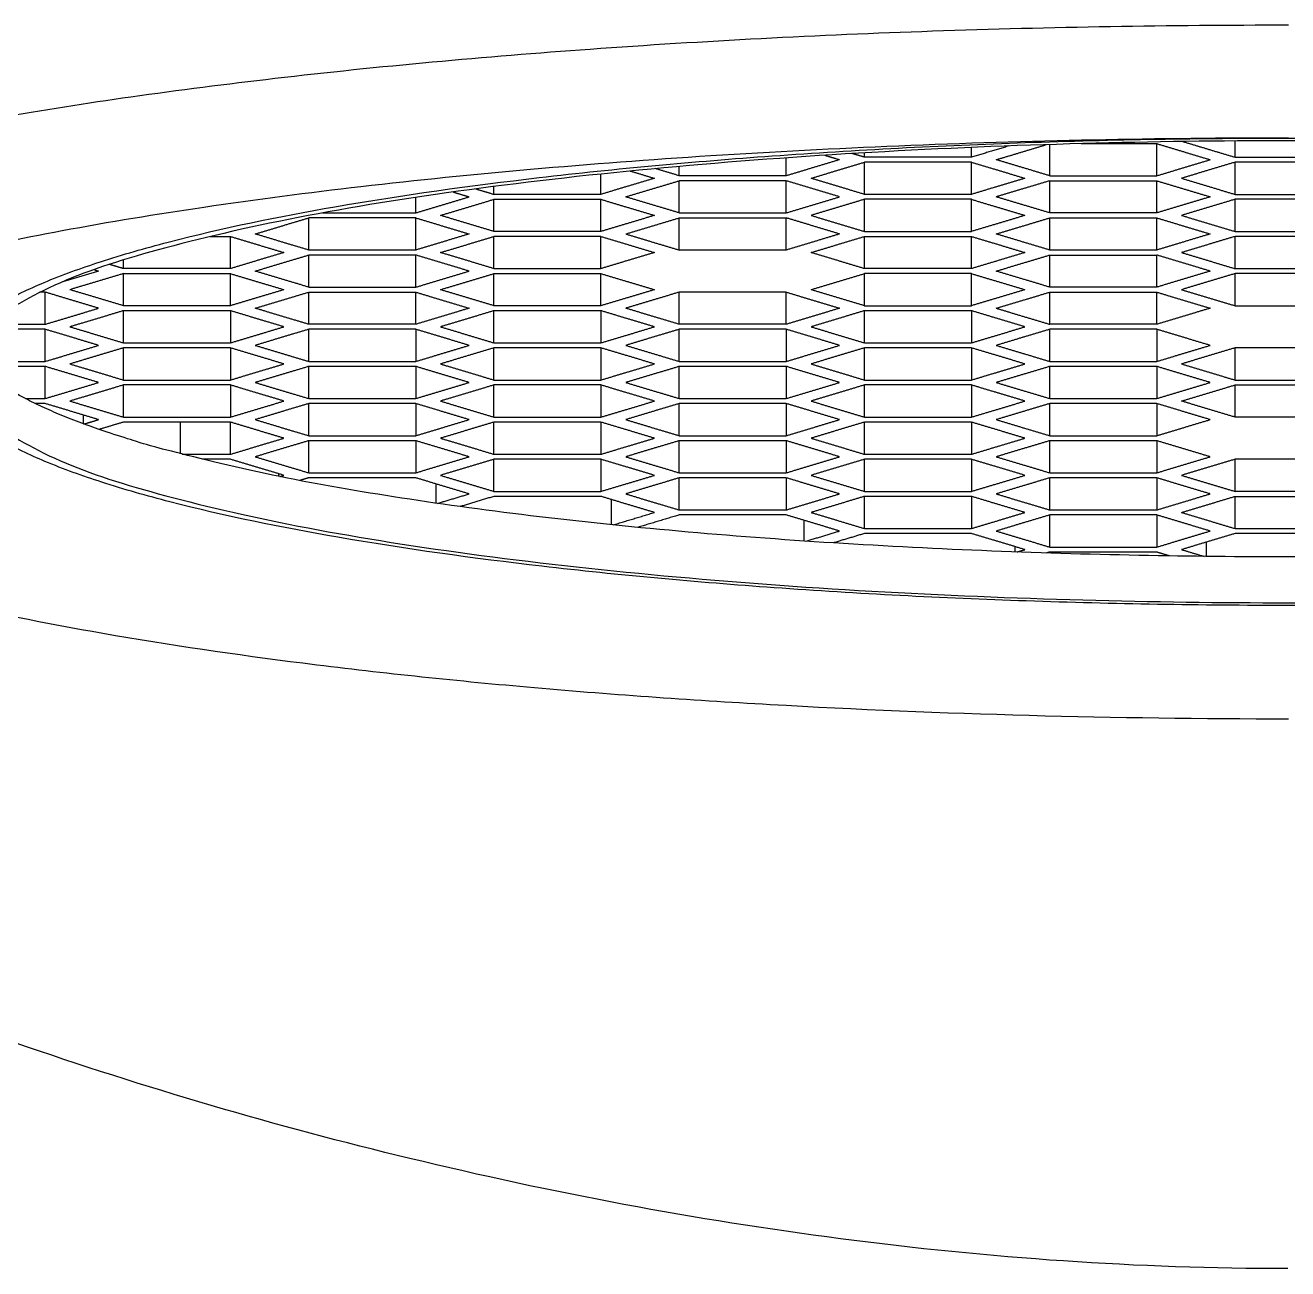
# Model space of a CAD drawing. Extents: x 23502 to 24096, y -2734 to -2314.
# Drawn here: x 23878.86 to 23887.16, y -2511.59 to -2503.41 of the extents above; entities that cross this region are included whole.
import ezdxf

# ---------------------------------------------------------------- set-up
doc = ezdxf.new("R2010")
doc.units = 0
doc.header["$LTSCALE"] = 5
doc.header["$MEASUREMENT"] = 0
doc.layers.get('0').update_dxf_attribs({"color": 2, "linetype": 'CONTINUOUS'})
doc.layers.add('DWG', color=7, linetype='CONTINUOUS')

msp = doc.modelspace()

# ---------------------------------------------------------------- linework, layer by layer
at = {"ltscale": 0.6}
for points in [[(23885.3241, -2504.2002), (23885.201, -2504.2373), (23885.0779, -2504.2743)], [(23885.0779, -2504.2743), (23885.0779, -2504.2422), (23885.0779, -2504.2101)], [(23885.2411, -2504.2906), (23885.4056, -2504.2412), (23885.5701, -2504.1917)], [(23885.5928, -2504.3964), (23885.5928, -2504.2937), (23885.5928, -2504.191)], [(23886.2962, -2504.3964), (23886.2962, -2504.2906), (23886.2962, -2504.1849)], [(23886.2962, -2504.1849), (23886.4721, -2504.2377), (23886.6479, -2504.2906)], [(23886.4681, -2504.1711), (23886.6396, -2504.2227), (23886.8112, -2504.2743)], [(23886.8112, -2504.2743), (23886.8112, -2504.2209), (23886.8112, -2504.1675)], [(23883.8595, -2504.3964), (23883.8595, -2504.3376), (23883.8595, -2504.2787)], [(23884.2112, -2504.2906), (23884.0353, -2504.3435), (23883.8595, -2504.3964)], [(23884.0227, -2504.4128), (23884.1986, -2504.3599), (23884.3744, -2504.307)], [(23884.1143, -2504.2615), (23884.1627, -2504.2761), (23884.2112, -2504.2906)], [(23884.3744, -2504.2743), (23884.3345, -2504.2623), (23884.2945, -2504.2502)], [(23884.3744, -2504.2743), (23884.3744, -2504.2599), (23884.3744, -2504.2455)], [(23885.0779, -2504.2743), (23884.7261, -2504.2743), (23884.3744, -2504.2743)], [(23884.3744, -2504.5186), (23884.3744, -2504.4128), (23884.3744, -2504.307)], [(23885.0779, -2504.307), (23884.7261, -2504.307), (23884.3744, -2504.307)], [(23885.0779, -2504.5186), (23885.0779, -2504.4128), (23885.0779, -2504.307)], [(23885.0779, -2504.307), (23885.2537, -2504.3599), (23885.4296, -2504.4128)], [(23885.5928, -2504.3964), (23885.4169, -2504.3435), (23885.2411, -2504.2906)], [(23886.2962, -2504.3964), (23886.4721, -2504.3435), (23886.6479, -2504.2906)], [(23886.8112, -2504.307), (23886.6353, -2504.3599), (23886.4594, -2504.4128)], [(23886.8112, -2504.2743), (23887.1629, -2504.2743), (23887.5146, -2504.2743)], [(23886.8112, -2504.5186), (23886.8112, -2504.4128), (23886.8112, -2504.307)], [(23887.5146, -2504.307), (23887.1629, -2504.307), (23886.8112, -2504.307)], [(23882.6411, -2504.5186), (23882.6411, -2504.4517), (23882.6411, -2504.3849)], [(23883.1561, -2504.3964), (23883.0777, -2504.3729), (23882.9994, -2504.3493)], [(23883.1561, -2504.3964), (23883.1561, -2504.3657), (23883.1561, -2504.3349)], [(23881.9377, -2504.5186), (23881.9377, -2504.4927), (23881.9377, -2504.4669)], [(23882.9928, -2504.4128), (23882.817, -2504.4657), (23882.6411, -2504.5186)], [(23882.8044, -2504.5349), (23882.9802, -2504.482), (23883.1561, -2504.4292)], [(23883.8595, -2504.3964), (23883.5078, -2504.3964), (23883.1561, -2504.3964)], [(23883.1561, -2504.6407), (23883.1561, -2504.5349), (23883.1561, -2504.4292)], [(23883.8595, -2504.4292), (23883.5078, -2504.4292), (23883.1561, -2504.4292)], [(23883.8595, -2504.6407), (23883.8595, -2504.5349), (23883.8595, -2504.4292)], [(23884.2112, -2504.5349), (23884.0353, -2504.482), (23883.8595, -2504.4292)], [(23884.3744, -2504.5186), (23884.1986, -2504.4657), (23884.0227, -2504.4128)], [(23885.4296, -2504.4128), (23885.2537, -2504.4657), (23885.0779, -2504.5186)], [(23885.5928, -2504.4292), (23885.4169, -2504.482), (23885.2411, -2504.5349)], [(23885.5928, -2504.3964), (23885.9445, -2504.3964), (23886.2962, -2504.3964)], [(23885.5928, -2504.6407), (23885.5928, -2504.5349), (23885.5928, -2504.4292)], [(23885.5928, -2504.4292), (23885.9445, -2504.4292), (23886.2962, -2504.4292)], [(23886.2962, -2504.6407), (23886.2962, -2504.5349), (23886.2962, -2504.4292)], [(23886.2962, -2504.4292), (23886.4721, -2504.482), (23886.6479, -2504.5349)], [(23886.4594, -2504.4128), (23886.6353, -2504.4657), (23886.8112, -2504.5186)], [(23881.4228, -2504.6407), (23881.5986, -2504.5878), (23881.7745, -2504.5349)], [(23881.4228, -2504.6407), (23881.4228, -2504.5898), (23881.4228, -2504.5389)], [(23881.586, -2504.6571), (23881.7618, -2504.6042), (23881.9377, -2504.5513)], [(23881.6686, -2504.5031), (23881.7216, -2504.519), (23881.7745, -2504.5349)], [(23881.8182, -2504.4826), (23881.8779, -2504.5006), (23881.9377, -2504.5186)], [(23882.6411, -2504.5186), (23882.2894, -2504.5186), (23881.9377, -2504.5186)], [(23881.9377, -2504.7629), (23881.9377, -2504.6571), (23881.9377, -2504.5513)], [(23881.9377, -2504.5513), (23882.2894, -2504.5513), (23882.6411, -2504.5513)], [(23882.6411, -2504.7629), (23882.6411, -2504.6571), (23882.6411, -2504.5513)], [(23882.6411, -2504.5513), (23882.817, -2504.6042), (23882.9928, -2504.6571)], [(23883.1561, -2504.6407), (23882.9802, -2504.5878), (23882.8044, -2504.5349)], [(23883.8595, -2504.6407), (23884.0353, -2504.5878), (23884.2112, -2504.5349)], [(23884.3744, -2504.5513), (23884.1986, -2504.6042), (23884.0227, -2504.6571)], [(23885.0779, -2504.5186), (23884.7261, -2504.5186), (23884.3744, -2504.5186)], [(23884.3744, -2504.7629), (23884.3744, -2504.6571), (23884.3744, -2504.5513)], [(23885.0779, -2504.5513), (23884.7261, -2504.5513), (23884.3744, -2504.5513)], [(23885.0779, -2504.7629), (23885.0779, -2504.6571), (23885.0779, -2504.5513)], [(23885.0779, -2504.5513), (23885.2537, -2504.6042), (23885.4296, -2504.6571)], [(23885.5928, -2504.6407), (23885.4169, -2504.5878), (23885.2411, -2504.5349)], [(23886.6479, -2504.5349), (23886.4721, -2504.5878), (23886.2962, -2504.6407)], [(23886.8112, -2504.5513), (23886.6353, -2504.6042), (23886.4594, -2504.6571)], [(23886.8112, -2504.5186), (23887.1629, -2504.5186), (23887.5146, -2504.5186)], [(23886.8112, -2504.7629), (23886.8112, -2504.6571), (23886.8112, -2504.5513)], [(23887.5146, -2504.5513), (23887.1629, -2504.5513), (23886.8112, -2504.5513)], [(23880.8104, -2504.6407), (23881.1166, -2504.6407), (23881.4228, -2504.6407)], [(23883.1561, -2504.6407), (23883.5078, -2504.6407), (23883.8595, -2504.6407)], [(23886.2962, -2504.6407), (23885.9445, -2504.6407), (23885.5928, -2504.6407)], [(23880.3676, -2504.7792), (23880.5435, -2504.7263), (23880.7193, -2504.6734)], [(23880.7193, -2504.885), (23880.7193, -2504.7792), (23880.7193, -2504.6734)], [(23881.4228, -2504.6734), (23881.071, -2504.6734), (23880.7193, -2504.6734)], [(23881.4228, -2504.885), (23881.4228, -2504.7792), (23881.4228, -2504.6734)], [(23881.4228, -2504.6734), (23881.5986, -2504.7263), (23881.7745, -2504.7792)], [(23881.9377, -2504.7629), (23881.7618, -2504.71), (23881.586, -2504.6571)], [(23882.9928, -2504.6571), (23882.817, -2504.71), (23882.6411, -2504.7629)], [(23882.8044, -2504.7792), (23882.9802, -2504.7263), (23883.1561, -2504.6734)], [(23883.1561, -2504.885), (23883.1561, -2504.7792), (23883.1561, -2504.6734)], [(23883.1561, -2504.6734), (23883.5078, -2504.6734), (23883.8595, -2504.6734)], [(23883.8595, -2504.885), (23883.8595, -2504.7792), (23883.8595, -2504.6734)], [(23884.2112, -2504.7792), (23884.0353, -2504.7263), (23883.8595, -2504.6734)], [(23884.0227, -2504.6571), (23884.1986, -2504.71), (23884.3744, -2504.7629)], [(23885.4296, -2504.6571), (23885.2537, -2504.71), (23885.0779, -2504.7629)], [(23885.2411, -2504.7792), (23885.4169, -2504.7263), (23885.5928, -2504.6734)], [(23885.5928, -2504.885), (23885.5928, -2504.7792), (23885.5928, -2504.6734)], [(23885.5928, -2504.6734), (23885.9445, -2504.6734), (23886.2962, -2504.6734)], [(23886.2962, -2504.885), (23886.2962, -2504.7792), (23886.2962, -2504.6734)], [(23886.2962, -2504.6734), (23886.4721, -2504.7263), (23886.6479, -2504.7792)], [(23886.4594, -2504.6571), (23886.6353, -2504.71), (23886.8112, -2504.7629)], [(23880.071, -2504.7956), (23880.1377, -2504.7956), (23880.2044, -2504.7956)], [(23880.2044, -2505.0072), (23880.2044, -2504.9014), (23880.2044, -2504.7956)], [(23880.2044, -2504.7956), (23880.3802, -2504.8485), (23880.5561, -2504.9014)], [(23880.7193, -2504.885), (23880.5435, -2504.8321), (23880.3676, -2504.7792)], [(23881.7745, -2504.7792), (23881.5986, -2504.8321), (23881.4228, -2504.885)], [(23881.586, -2504.9014), (23881.7618, -2504.8485), (23881.9377, -2504.7956)], [(23882.6411, -2504.7629), (23882.2894, -2504.7629), (23881.9377, -2504.7629)], [(23881.9377, -2505.0072), (23881.9377, -2504.9014), (23881.9377, -2504.7956)], [(23882.6411, -2504.7956), (23882.2894, -2504.7956), (23881.9377, -2504.7956)], [(23882.6411, -2505.0072), (23882.6411, -2504.9014), (23882.6411, -2504.7956)], [(23882.6411, -2504.7956), (23882.817, -2504.8485), (23882.9928, -2504.9014)], [(23882.8044, -2504.7792), (23882.9802, -2504.8321), (23883.1561, -2504.885)], [(23884.2112, -2504.7792), (23884.0353, -2504.8321), (23883.8595, -2504.885)], [(23884.0227, -2504.9014), (23884.1986, -2504.8485), (23884.3744, -2504.7956)], [(23884.3744, -2504.7629), (23884.7261, -2504.7629), (23885.0779, -2504.7629)], [(23884.3744, -2505.0072), (23884.3744, -2504.9014), (23884.3744, -2504.7956)], [(23884.3744, -2504.7956), (23884.7261, -2504.7956), (23885.0779, -2504.7956)], [(23885.0779, -2505.0072), (23885.0779, -2504.9014), (23885.0779, -2504.7956)], [(23885.0779, -2504.7956), (23885.2537, -2504.8485), (23885.4296, -2504.9014)], [(23885.5928, -2504.885), (23885.4169, -2504.8321), (23885.2411, -2504.7792)], [(23886.6479, -2504.7792), (23886.4721, -2504.8321), (23886.2962, -2504.885)], [(23886.8112, -2504.7956), (23886.6353, -2504.8485), (23886.4594, -2504.9014)], [(23886.8112, -2504.7629), (23887.1629, -2504.7629), (23887.5146, -2504.7629)], [(23886.8112, -2505.0072), (23886.8112, -2504.9014), (23886.8112, -2504.7956)], [(23887.5146, -2504.7956), (23887.1629, -2504.7956), (23886.8112, -2504.7956)], [(23881.4228, -2504.885), (23881.071, -2504.885), (23880.7193, -2504.885)], [(23883.8595, -2504.885), (23883.5078, -2504.885), (23883.1561, -2504.885)], [(23886.2962, -2504.885), (23885.9445, -2504.885), (23885.5928, -2504.885)], [(23879.501, -2505.0072), (23879.501, -2504.9794), (23879.501, -2504.9517)], [(23880.5561, -2504.9014), (23880.3802, -2504.9543), (23880.2044, -2505.0072)], [(23880.3676, -2505.0235), (23880.5435, -2504.9706), (23880.7193, -2504.9177)], [(23880.7193, -2505.1293), (23880.7193, -2505.0235), (23880.7193, -2504.9177)], [(23881.4228, -2504.9177), (23881.071, -2504.9177), (23880.7193, -2504.9177)], [(23881.4228, -2505.1293), (23881.4228, -2505.0235), (23881.4228, -2504.9177)], [(23881.7745, -2505.0235), (23881.5986, -2504.9706), (23881.4228, -2504.9177)], [(23881.9377, -2505.0072), (23881.7618, -2504.9543), (23881.586, -2504.9014)], [(23882.9928, -2504.9014), (23882.817, -2504.9543), (23882.6411, -2505.0072)], [(23884.3744, -2505.0072), (23884.1986, -2504.9543), (23884.0227, -2504.9014)], [(23885.4296, -2504.9014), (23885.2537, -2504.9543), (23885.0779, -2505.0072)], [(23885.2411, -2505.0235), (23885.4169, -2504.9706), (23885.5928, -2504.9177)], [(23885.5928, -2505.1293), (23885.5928, -2505.0235), (23885.5928, -2504.9177)], [(23885.5928, -2504.9177), (23885.9445, -2504.9177), (23886.2962, -2504.9177)], [(23886.2962, -2505.1293), (23886.2962, -2505.0235), (23886.2962, -2504.9177)], [(23886.6479, -2505.0235), (23886.4721, -2504.9706), (23886.2962, -2504.9177)], [(23886.4594, -2504.9014), (23886.6353, -2504.9543), (23886.8112, -2505.0072)], [(23879.3377, -2505.0235), (23879.2197, -2505.059), (23879.1017, -2505.0945)], [(23879.501, -2505.0399), (23879.3251, -2505.0928), (23879.1493, -2505.1457)], [(23879.3102, -2505.0152), (23879.324, -2505.0194), (23879.3377, -2505.0235)], [(23879.501, -2505.0072), (23879.4565, -2504.9938), (23879.412, -2504.9804)], [(23880.2044, -2505.0072), (23879.8527, -2505.0072), (23879.501, -2505.0072)], [(23879.501, -2505.2515), (23879.501, -2505.1457), (23879.501, -2505.0399)], [(23879.501, -2505.0399), (23879.8527, -2505.0399), (23880.2044, -2505.0399)], [(23880.2044, -2505.2515), (23880.2044, -2505.1457), (23880.2044, -2505.0399)], [(23880.2044, -2505.0399), (23880.3802, -2505.0928), (23880.5561, -2505.1457)], [(23880.7193, -2505.1293), (23880.5435, -2505.0764), (23880.3676, -2505.0235)], [(23881.4228, -2505.1293), (23881.5986, -2505.0764), (23881.7745, -2505.0235)], [(23881.586, -2505.1457), (23881.7618, -2505.0928), (23881.9377, -2505.0399)], [(23881.9377, -2505.0072), (23882.2894, -2505.0072), (23882.6411, -2505.0072)], [(23881.9377, -2505.2515), (23881.9377, -2505.1457), (23881.9377, -2505.0399)], [(23881.9377, -2505.0399), (23882.2894, -2505.0399), (23882.6411, -2505.0399)], [(23882.6411, -2505.2515), (23882.6411, -2505.1457), (23882.6411, -2505.0399)], [(23882.6411, -2505.0399), (23882.817, -2505.0928), (23882.9928, -2505.1457)], [(23884.0227, -2505.1457), (23884.1986, -2505.0928), (23884.3744, -2505.0399)], [(23885.0779, -2505.0072), (23884.7261, -2505.0072), (23884.3744, -2505.0072)], [(23884.3744, -2505.2515), (23884.3744, -2505.1457), (23884.3744, -2505.0399)], [(23885.0779, -2505.0399), (23884.7261, -2505.0399), (23884.3744, -2505.0399)], [(23885.0779, -2505.2515), (23885.0779, -2505.1457), (23885.0779, -2505.0399)], [(23885.0779, -2505.0399), (23885.2537, -2505.0928), (23885.4296, -2505.1457)], [(23885.5928, -2505.1293), (23885.4169, -2505.0764), (23885.2411, -2505.0235)], [(23886.6479, -2505.0235), (23886.4721, -2505.0764), (23886.2962, -2505.1293)], [(23886.8112, -2505.0399), (23886.6353, -2505.0928), (23886.4594, -2505.1457)], [(23886.8112, -2505.0072), (23887.1629, -2505.0072), (23887.5146, -2505.0072)], [(23886.8112, -2505.2515), (23886.8112, -2505.1457), (23886.8112, -2505.0399)], [(23887.5146, -2505.0399), (23887.1629, -2505.0399), (23886.8112, -2505.0399)], [(23880.7193, -2505.1293), (23881.071, -2505.1293), (23881.4228, -2505.1293)], [(23886.2962, -2505.1293), (23885.9445, -2505.1293), (23885.5928, -2505.1293)], [(23878.986, -2505.3736), (23878.986, -2505.2678), (23878.986, -2505.162)], [(23879.3377, -2505.2678), (23879.1619, -2505.2149), (23878.986, -2505.162)], [(23879.501, -2505.2515), (23879.3251, -2505.1986), (23879.1493, -2505.1457)], [(23880.5561, -2505.1457), (23880.3802, -2505.1986), (23880.2044, -2505.2515)], [(23880.3676, -2505.2678), (23880.5435, -2505.2149), (23880.7193, -2505.162)], [(23880.7193, -2505.3736), (23880.7193, -2505.2678), (23880.7193, -2505.162)], [(23880.7193, -2505.162), (23881.071, -2505.162), (23881.4228, -2505.162)], [(23881.4228, -2505.3736), (23881.4228, -2505.2678), (23881.4228, -2505.162)], [(23881.4228, -2505.162), (23881.5986, -2505.2149), (23881.7745, -2505.2678)], [(23881.9377, -2505.2515), (23881.7618, -2505.1986), (23881.586, -2505.1457)], [(23882.9928, -2505.1457), (23882.817, -2505.1986), (23882.6411, -2505.2515)], [(23883.1561, -2505.162), (23882.9802, -2505.2149), (23882.8044, -2505.2678)], [(23883.1561, -2505.3736), (23883.1561, -2505.2678), (23883.1561, -2505.162)], [(23883.8595, -2505.162), (23883.5078, -2505.162), (23883.1561, -2505.162)], [(23883.8595, -2505.3736), (23883.8595, -2505.2678), (23883.8595, -2505.162)], [(23883.8595, -2505.162), (23884.0353, -2505.2149), (23884.2112, -2505.2678)], [(23884.3744, -2505.2515), (23884.1986, -2505.1986), (23884.0227, -2505.1457)], [(23885.4296, -2505.1457), (23885.2537, -2505.1986), (23885.0779, -2505.2515)], [(23885.2411, -2505.2678), (23885.4169, -2505.2149), (23885.5928, -2505.162)], [(23885.5928, -2505.3736), (23885.5928, -2505.2678), (23885.5928, -2505.162)], [(23885.5928, -2505.162), (23885.9445, -2505.162), (23886.2962, -2505.162)], [(23886.2962, -2505.3736), (23886.2962, -2505.2678), (23886.2962, -2505.162)], [(23886.2962, -2505.162), (23886.4721, -2505.2149), (23886.6479, -2505.2678)], [(23886.4594, -2505.1457), (23886.6353, -2505.1986), (23886.8112, -2505.2515)], [(23878.986, -2505.3736), (23879.1619, -2505.3207), (23879.3377, -2505.2678)], [(23879.501, -2505.2842), (23879.3251, -2505.3371), (23879.1493, -2505.39)], [(23880.2044, -2505.2515), (23879.8527, -2505.2515), (23879.501, -2505.2515)], [(23879.501, -2505.4958), (23879.501, -2505.39), (23879.501, -2505.2842)], [(23880.2044, -2505.2842), (23879.8527, -2505.2842), (23879.501, -2505.2842)], [(23880.2044, -2505.2842), (23880.2044, -2505.39), (23880.2044, -2505.4958)], [(23880.5561, -2505.39), (23880.3802, -2505.3371), (23880.2044, -2505.2842)], [(23880.7193, -2505.3736), (23880.5435, -2505.3207), (23880.3676, -2505.2678)], [(23881.7745, -2505.2678), (23881.5986, -2505.3207), (23881.4228, -2505.3736)], [(23881.9377, -2505.2842), (23881.7618, -2505.3371), (23881.586, -2505.39)], [(23882.6411, -2505.2515), (23882.2894, -2505.2515), (23881.9377, -2505.2515)], [(23881.9377, -2505.4958), (23881.9377, -2505.39), (23881.9377, -2505.2842)], [(23882.6411, -2505.2842), (23882.2894, -2505.2842), (23881.9377, -2505.2842)], [(23882.6411, -2505.2842), (23882.6411, -2505.39), (23882.6411, -2505.4958)], [(23882.9928, -2505.39), (23882.817, -2505.3371), (23882.6411, -2505.2842)], [(23883.1561, -2505.3736), (23882.9802, -2505.3207), (23882.8044, -2505.2678)], [(23884.2112, -2505.2678), (23884.0353, -2505.3207), (23883.8595, -2505.3736)], [(23884.3744, -2505.2842), (23884.1986, -2505.3371), (23884.0227, -2505.39)], [(23884.3744, -2505.2515), (23884.7261, -2505.2515), (23885.0779, -2505.2515)], [(23884.3744, -2505.4958), (23884.3744, -2505.39), (23884.3744, -2505.2842)], [(23885.0779, -2505.2842), (23884.7261, -2505.2842), (23884.3744, -2505.2842)], [(23885.0779, -2505.2842), (23885.0779, -2505.39), (23885.0779, -2505.4958)], [(23885.4296, -2505.39), (23885.2537, -2505.3371), (23885.0779, -2505.2842)], [(23885.2411, -2505.2678), (23885.4169, -2505.3207), (23885.5928, -2505.3736)], [(23886.6479, -2505.2678), (23886.4721, -2505.3207), (23886.2962, -2505.3736)], [(23886.8112, -2505.2515), (23887.1629, -2505.2515), (23887.5146, -2505.2515)], [(23878.5987, -2505.3736), (23878.7923, -2505.3736), (23878.986, -2505.3736)], [(23879.1493, -2505.39), (23879.3251, -2505.4429), (23879.501, -2505.4958)], [(23880.2044, -2505.4958), (23880.3802, -2505.4429), (23880.5561, -2505.39)], [(23881.4228, -2505.3736), (23881.071, -2505.3736), (23880.7193, -2505.3736)], [(23881.586, -2505.39), (23881.7618, -2505.4429), (23881.9377, -2505.4958)], [(23882.6411, -2505.4958), (23882.817, -2505.4429), (23882.9928, -2505.39)], [(23883.8595, -2505.3736), (23883.5078, -2505.3736), (23883.1561, -2505.3736)], [(23884.0227, -2505.39), (23884.1986, -2505.4429), (23884.3744, -2505.4958)], [(23885.0779, -2505.4958), (23885.2537, -2505.4429), (23885.4296, -2505.39)], [(23886.2962, -2505.3736), (23885.9445, -2505.3736), (23885.5928, -2505.3736)], [(23878.986, -2505.4063), (23878.7736, -2505.4063), (23878.5613, -2505.4063)], [(23878.986, -2505.6179), (23878.986, -2505.5121), (23878.986, -2505.4063)], [(23879.3377, -2505.5121), (23879.1619, -2505.4592), (23878.986, -2505.4063)], [(23880.7193, -2505.4063), (23880.5435, -2505.4592), (23880.3676, -2505.5121)], [(23880.7193, -2505.6179), (23880.7193, -2505.5121), (23880.7193, -2505.4063)], [(23881.4228, -2505.4063), (23881.071, -2505.4063), (23880.7193, -2505.4063)], [(23881.4228, -2505.4063), (23881.4228, -2505.5121), (23881.4228, -2505.6179)], [(23881.7745, -2505.5121), (23881.5986, -2505.4592), (23881.4228, -2505.4063)], [(23883.1561, -2505.4063), (23882.9802, -2505.4592), (23882.8044, -2505.5121)], [(23883.1561, -2505.6179), (23883.1561, -2505.5121), (23883.1561, -2505.4063)], [(23883.8595, -2505.4063), (23883.5078, -2505.4063), (23883.1561, -2505.4063)], [(23883.8595, -2505.4063), (23883.8595, -2505.5121), (23883.8595, -2505.6179)], [(23884.2112, -2505.5121), (23884.0353, -2505.4592), (23883.8595, -2505.4063)], [(23885.5928, -2505.4063), (23885.4169, -2505.4592), (23885.2411, -2505.5121)], [(23885.5928, -2505.6179), (23885.5928, -2505.512), (23885.5928, -2505.4061)], [(23886.2962, -2505.4063), (23885.9445, -2505.4063), (23885.5928, -2505.4063)], [(23886.2962, -2505.4063), (23886.2962, -2505.5121), (23886.2962, -2505.6179)], [(23886.6479, -2505.5121), (23886.4721, -2505.4592), (23886.2962, -2505.4063)], [(23878.986, -2505.6179), (23879.1619, -2505.565), (23879.3377, -2505.5121)], [(23879.501, -2505.5285), (23879.3251, -2505.5814), (23879.1493, -2505.6343)], [(23879.501, -2505.4958), (23879.8527, -2505.4958), (23880.2044, -2505.4958)], [(23879.501, -2505.7401), (23879.501, -2505.6343), (23879.501, -2505.5285)], [(23880.2044, -2505.5285), (23879.8527, -2505.5285), (23879.501, -2505.5285)], [(23880.2044, -2505.5285), (23880.2044, -2505.6343), (23880.2044, -2505.7401)], [(23880.5561, -2505.6343), (23880.3802, -2505.5814), (23880.2044, -2505.5285)], [(23880.3676, -2505.5121), (23880.5435, -2505.565), (23880.7193, -2505.6179)], [(23881.4228, -2505.6179), (23881.5986, -2505.565), (23881.7745, -2505.5121)], [(23881.9377, -2505.5285), (23881.7618, -2505.5814), (23881.586, -2505.6343)], [(23881.9377, -2505.4958), (23882.2894, -2505.4958), (23882.6411, -2505.4958)], [(23881.9377, -2505.7401), (23881.9377, -2505.6343), (23881.9377, -2505.5285)], [(23882.6411, -2505.5285), (23882.2894, -2505.5285), (23881.9377, -2505.5285)], [(23882.6411, -2505.5285), (23882.6411, -2505.6343), (23882.6411, -2505.7401)], [(23882.9928, -2505.6343), (23882.817, -2505.5814), (23882.6411, -2505.5285)], [(23882.8044, -2505.5121), (23882.9802, -2505.565), (23883.1561, -2505.6179)], [(23883.8595, -2505.6179), (23884.0353, -2505.565), (23884.2112, -2505.5121)], [(23884.3744, -2505.5285), (23884.1986, -2505.5814), (23884.0227, -2505.6343)], [(23884.3744, -2505.4958), (23884.7261, -2505.4958), (23885.0779, -2505.4958)], [(23884.3744, -2505.7401), (23884.3744, -2505.6343), (23884.3744, -2505.5285)], [(23885.0779, -2505.5285), (23884.7261, -2505.5285), (23884.3744, -2505.5285)], [(23885.0779, -2505.5285), (23885.0779, -2505.6343), (23885.0779, -2505.7401)], [(23885.4296, -2505.6343), (23885.2537, -2505.5814), (23885.0779, -2505.5285)], [(23885.2411, -2505.5121), (23885.4169, -2505.565), (23885.5928, -2505.6179)], [(23886.2962, -2505.6179), (23886.4721, -2505.565), (23886.6479, -2505.5121)], [(23886.8112, -2505.5285), (23886.6353, -2505.5814), (23886.4594, -2505.6343)], [(23886.8112, -2505.7401), (23886.8112, -2505.6343), (23886.8112, -2505.5285)], [(23887.5146, -2505.5285), (23887.1629, -2505.5285), (23886.8112, -2505.5285)], [(23878.5194, -2505.6179), (23878.7527, -2505.6179), (23878.986, -2505.6179)], [(23879.1493, -2505.6343), (23879.3251, -2505.6872), (23879.501, -2505.7401)], [(23880.2044, -2505.7401), (23880.3802, -2505.6872), (23880.5561, -2505.6343)], [(23880.7193, -2505.6179), (23881.071, -2505.6179), (23881.4228, -2505.6179)], [(23881.586, -2505.6343), (23881.7618, -2505.6872), (23881.9377, -2505.7401)], [(23882.6411, -2505.7401), (23882.817, -2505.6872), (23882.9928, -2505.6343)], [(23883.1561, -2505.6179), (23883.5078, -2505.6179), (23883.8595, -2505.6179)], [(23884.0227, -2505.6343), (23884.1986, -2505.6872), (23884.3744, -2505.7401)], [(23885.0779, -2505.7401), (23885.2537, -2505.6872), (23885.4296, -2505.6343)], [(23885.5928, -2505.6179), (23885.9445, -2505.6179), (23886.2962, -2505.6179)], [(23886.4594, -2505.6343), (23886.6353, -2505.6872), (23886.8112, -2505.7401)], [(23878.986, -2505.6506), (23878.7681, -2505.6506), (23878.5502, -2505.6506)], [(23878.986, -2505.8622), (23878.986, -2505.7564), (23878.986, -2505.6506)], [(23879.3377, -2505.7564), (23879.1619, -2505.7035), (23878.986, -2505.6506)], [(23880.7193, -2505.6506), (23880.5435, -2505.7035), (23880.3676, -2505.7564)], [(23880.7193, -2505.8622), (23880.7193, -2505.7564), (23880.7193, -2505.6506)], [(23881.4228, -2505.6506), (23881.071, -2505.6506), (23880.7193, -2505.6506)], [(23881.4228, -2505.6506), (23881.4228, -2505.7564), (23881.4228, -2505.8622)], [(23881.7745, -2505.7564), (23881.5986, -2505.7035), (23881.4228, -2505.6506)], [(23883.1561, -2505.6506), (23882.9802, -2505.7035), (23882.8044, -2505.7564)], [(23883.1561, -2505.8622), (23883.1561, -2505.7564), (23883.1561, -2505.6506)], [(23883.8595, -2505.6506), (23883.5078, -2505.6506), (23883.1561, -2505.6506)], [(23883.8595, -2505.6506), (23883.8595, -2505.7564), (23883.8595, -2505.8622)], [(23884.2112, -2505.7564), (23884.0353, -2505.7035), (23883.8595, -2505.6506)], [(23885.5928, -2505.6506), (23885.4169, -2505.7035), (23885.2411, -2505.7564)], [(23885.5928, -2505.8622), (23885.5928, -2505.7564), (23885.5928, -2505.6506)], [(23886.2962, -2505.6506), (23885.9445, -2505.6506), (23885.5928, -2505.6506)], [(23886.2962, -2505.6506), (23886.2962, -2505.7564), (23886.2962, -2505.8622)], [(23886.6479, -2505.7564), (23886.4721, -2505.7035), (23886.2962, -2505.6506)], [(23878.986, -2505.8622), (23879.1619, -2505.8093), (23879.3377, -2505.7564)], [(23879.501, -2505.7728), (23879.3251, -2505.8257), (23879.1493, -2505.8786)], [(23879.501, -2505.7401), (23879.8527, -2505.7401), (23880.2044, -2505.7401)], [(23879.501, -2505.9843), (23879.501, -2505.8786), (23879.501, -2505.7728)], [(23880.2044, -2505.7728), (23879.8527, -2505.7728), (23879.501, -2505.7728)], [(23880.2044, -2505.7728), (23880.2044, -2505.8786), (23880.2044, -2505.9843)], [(23880.5561, -2505.8786), (23880.3802, -2505.8257), (23880.2044, -2505.7728)], [(23880.3676, -2505.7564), (23880.5435, -2505.8093), (23880.7193, -2505.8622)], [(23881.4228, -2505.8622), (23881.5986, -2505.8093), (23881.7745, -2505.7564)], [(23881.9377, -2505.7728), (23881.7618, -2505.8257), (23881.586, -2505.8786)], [(23881.9377, -2505.7401), (23882.2894, -2505.7401), (23882.6411, -2505.7401)], [(23881.9377, -2505.9843), (23881.9377, -2505.8786), (23881.9377, -2505.7728)], [(23882.6411, -2505.7728), (23882.2894, -2505.7728), (23881.9377, -2505.7728)], [(23882.6411, -2505.7728), (23882.6411, -2505.8786), (23882.6411, -2505.9843)], [(23882.9928, -2505.8786), (23882.817, -2505.8257), (23882.6411, -2505.7728)], [(23882.8044, -2505.7564), (23882.9802, -2505.8093), (23883.1561, -2505.8622)], [(23883.8595, -2505.8622), (23884.0353, -2505.8093), (23884.2112, -2505.7564)], [(23884.3744, -2505.7728), (23884.1986, -2505.8257), (23884.0227, -2505.8786)], [(23884.3744, -2505.7401), (23884.7261, -2505.7401), (23885.0779, -2505.7401)], [(23884.3744, -2505.9843), (23884.3744, -2505.8786), (23884.3744, -2505.7728)], [(23885.0779, -2505.7728), (23884.7261, -2505.7728), (23884.3744, -2505.7728)], [(23885.0779, -2505.7728), (23885.0779, -2505.8786), (23885.0779, -2505.9843)], [(23885.4296, -2505.8786), (23885.2537, -2505.8257), (23885.0779, -2505.7728)], [(23885.2411, -2505.7564), (23885.4169, -2505.8093), (23885.5928, -2505.8622)], [(23886.2962, -2505.8622), (23886.4721, -2505.8093), (23886.6479, -2505.7564)], [(23886.4594, -2505.8786), (23886.6353, -2505.8257), (23886.8112, -2505.7728)], [(23886.8112, -2505.7401), (23887.1629, -2505.7401), (23887.5146, -2505.7401)], [(23886.8112, -2505.9843), (23886.8112, -2505.8786), (23886.8112, -2505.7728)], [(23886.8112, -2505.7728), (23887.1629, -2505.7728), (23887.5146, -2505.7728)], [(23878.8563, -2505.8622), (23878.9212, -2505.8622), (23878.986, -2505.8622)], [(23879.1493, -2505.8786), (23879.3251, -2505.9315), (23879.501, -2505.9843)], [(23880.2044, -2505.9843), (23880.3802, -2505.9315), (23880.5561, -2505.8786)], [(23880.7193, -2505.8622), (23881.071, -2505.8622), (23881.4228, -2505.8622)], [(23881.586, -2505.8786), (23881.7618, -2505.9315), (23881.9377, -2505.9843)], [(23882.6411, -2505.9843), (23882.817, -2505.9315), (23882.9928, -2505.8786)], [(23883.1561, -2505.8622), (23883.5078, -2505.8622), (23883.8595, -2505.8622)], [(23884.0227, -2505.8786), (23884.1986, -2505.9315), (23884.3744, -2505.9843)], [(23885.0779, -2505.9843), (23885.2537, -2505.9315), (23885.4296, -2505.8786)], [(23885.5928, -2505.8622), (23885.9445, -2505.8622), (23886.2962, -2505.8622)], [(23886.8112, -2505.9843), (23886.6353, -2505.9315), (23886.4594, -2505.8786)], [(23878.986, -2505.8949), (23878.9536, -2505.8949), (23878.9212, -2505.8949)], [(23879.3377, -2506.0007), (23879.1619, -2505.9478), (23878.986, -2505.8949)], [(23879.2375, -2506.0284), (23879.2375, -2505.9995), (23879.2375, -2505.9706)], [(23880.7193, -2505.8949), (23880.5435, -2505.9478), (23880.3676, -2506.0007)], [(23880.7193, -2506.1065), (23880.7193, -2506.0007), (23880.7193, -2505.8949)], [(23881.4228, -2505.8949), (23881.071, -2505.8949), (23880.7193, -2505.8949)], [(23881.4228, -2505.8949), (23881.4228, -2506.0007), (23881.4228, -2506.1065)], [(23881.7745, -2506.0007), (23881.5986, -2505.9478), (23881.4228, -2505.8949)], [(23883.1561, -2505.8949), (23882.9802, -2505.9478), (23882.8044, -2506.0007)], [(23883.1561, -2506.1065), (23883.1561, -2506.0007), (23883.1561, -2505.8949)], [(23883.8595, -2505.8949), (23883.5078, -2505.8949), (23883.1561, -2505.8949)], [(23883.8595, -2505.8949), (23883.8595, -2506.0007), (23883.8595, -2506.1065)], [(23884.2112, -2506.0007), (23884.0353, -2505.9478), (23883.8595, -2505.8949)], [(23885.5928, -2505.8949), (23885.4169, -2505.9478), (23885.2411, -2506.0007)], [(23885.5928, -2506.1065), (23885.5928, -2506.0007), (23885.5928, -2505.8949)], [(23886.2962, -2505.8949), (23885.9445, -2505.8949), (23885.5928, -2505.8949)], [(23886.2962, -2505.8949), (23886.2962, -2506.0007), (23886.2962, -2506.1065)], [(23886.6479, -2506.0007), (23886.4721, -2505.9478), (23886.2962, -2505.8949)], [(23879.2411, -2506.0298), (23879.2894, -2506.0152), (23879.3377, -2506.0007)], [(23879.501, -2506.0171), (23879.4208, -2506.0412), (23879.3405, -2506.0653)], [(23879.501, -2505.9843), (23879.8527, -2505.9843), (23880.2044, -2505.9843)], [(23880.2044, -2506.0171), (23879.8527, -2506.0171), (23879.501, -2506.0171)], [(23879.8755, -2506.2254), (23879.8755, -2506.1212), (23879.8755, -2506.0171)], [(23880.2044, -2506.2286), (23880.2044, -2506.1229), (23880.2044, -2506.0171)], [(23880.5561, -2506.1229), (23880.3802, -2506.07), (23880.2044, -2506.0171)], [(23880.3676, -2506.0007), (23880.5435, -2506.0536), (23880.7193, -2506.1065)], [(23881.4228, -2506.1065), (23881.5986, -2506.0536), (23881.7745, -2506.0007)], [(23881.9377, -2506.0171), (23881.7618, -2506.07), (23881.586, -2506.1229)], [(23881.9377, -2505.9843), (23882.2894, -2505.9843), (23882.6411, -2505.9843)], [(23881.9377, -2506.2286), (23881.9377, -2506.1229), (23881.9377, -2506.0171)], [(23882.6411, -2506.0171), (23882.2894, -2506.0171), (23881.9377, -2506.0171)], [(23882.6411, -2506.0171), (23882.6411, -2506.1229), (23882.6411, -2506.2286)], [(23882.9928, -2506.1229), (23882.817, -2506.07), (23882.6411, -2506.0171)], [(23882.8044, -2506.0007), (23882.9802, -2506.0536), (23883.1561, -2506.1065)], [(23883.8595, -2506.1065), (23884.0353, -2506.0536), (23884.2112, -2506.0007)], [(23884.3744, -2506.0171), (23884.1986, -2506.07), (23884.0227, -2506.1229)], [(23884.3744, -2505.9843), (23884.7261, -2505.9843), (23885.0779, -2505.9843)], [(23884.3744, -2506.2286), (23884.3744, -2506.1229), (23884.3744, -2506.0171)], [(23885.0779, -2506.0171), (23884.7261, -2506.0171), (23884.3744, -2506.0171)], [(23885.0779, -2506.0171), (23885.0779, -2506.1229), (23885.0779, -2506.2286)], [(23885.4296, -2506.1229), (23885.2537, -2506.07), (23885.0779, -2506.0171)], [(23885.2411, -2506.0007), (23885.4169, -2506.0536), (23885.5928, -2506.1065)], [(23886.2962, -2506.1065), (23886.4721, -2506.0536), (23886.6479, -2506.0007)], [(23887.5146, -2505.9843), (23887.1629, -2505.9843), (23886.8112, -2505.9843)], [(23880.2044, -2506.2286), (23880.3802, -2506.1758), (23880.5561, -2506.1229)], [(23880.7193, -2506.1065), (23881.071, -2506.1065), (23881.4228, -2506.1065)], [(23881.586, -2506.1229), (23881.7618, -2506.1758), (23881.9377, -2506.2286)], [(23882.6411, -2506.2286), (23882.817, -2506.1758), (23882.9928, -2506.1229)], [(23883.1561, -2506.1065), (23883.5078, -2506.1065), (23883.8595, -2506.1065)], [(23884.0227, -2506.1229), (23884.1986, -2506.1758), (23884.3744, -2506.2286)], [(23885.0779, -2506.2286), (23885.2537, -2506.1758), (23885.4296, -2506.1229)], [(23885.5928, -2506.1065), (23885.9445, -2506.1065), (23886.2962, -2506.1065)], [(23880.7193, -2506.1392), (23880.5435, -2506.1921), (23880.3676, -2506.245)], [(23880.7193, -2506.3508), (23880.7193, -2506.245), (23880.7193, -2506.1392)], [(23881.4228, -2506.1392), (23881.071, -2506.1392), (23880.7193, -2506.1392)], [(23881.4228, -2506.1392), (23881.4228, -2506.245), (23881.4228, -2506.3508)], [(23881.7745, -2506.245), (23881.5986, -2506.1921), (23881.4228, -2506.1392)], [(23883.1561, -2506.1392), (23882.9802, -2506.1921), (23882.8044, -2506.245)], [(23883.1561, -2506.3508), (23883.1561, -2506.245), (23883.1561, -2506.1392)], [(23883.8595, -2506.1392), (23883.5078, -2506.1392), (23883.1561, -2506.1392)], [(23883.8595, -2506.1392), (23883.8595, -2506.245), (23883.8595, -2506.3508)], [(23884.2112, -2506.245), (23884.0353, -2506.1921), (23883.8595, -2506.1392)], [(23885.5928, -2506.1392), (23885.4169, -2506.1921), (23885.2411, -2506.245)], [(23885.5928, -2506.3508), (23885.5928, -2506.245), (23885.5928, -2506.1392)], [(23886.2962, -2506.1392), (23885.9445, -2506.1392), (23885.5928, -2506.1392)], [(23886.2962, -2506.1392), (23886.2962, -2506.245), (23886.2962, -2506.3508)], [(23886.6479, -2506.245), (23886.4721, -2506.1921), (23886.2962, -2506.1392)], [(23879.8879, -2506.2286), (23880.0461, -2506.2286), (23880.2044, -2506.2286)], [(23880.2044, -2506.2614), (23880.111, -2506.2614), (23880.0175, -2506.2614)], [(23880.5561, -2506.3672), (23880.3802, -2506.3143), (23880.2044, -2506.2614)], [(23880.3676, -2506.245), (23880.5435, -2506.2979), (23880.7193, -2506.3508)], [(23881.4228, -2506.3508), (23881.5986, -2506.2979), (23881.7745, -2506.245)], [(23881.9377, -2506.2614), (23881.7618, -2506.3143), (23881.586, -2506.3672)], [(23881.9377, -2506.2286), (23882.2894, -2506.2286), (23882.6411, -2506.2286)], [(23881.9377, -2506.4729), (23881.9377, -2506.3672), (23881.9377, -2506.2614)], [(23882.6411, -2506.2614), (23882.2894, -2506.2614), (23881.9377, -2506.2614)], [(23882.6411, -2506.2614), (23882.6411, -2506.3672), (23882.6411, -2506.4729)], [(23882.9928, -2506.3672), (23882.817, -2506.3143), (23882.6411, -2506.2614)], [(23882.8044, -2506.245), (23882.9802, -2506.2979), (23883.1561, -2506.3508)], [(23883.8595, -2506.3508), (23884.0353, -2506.2979), (23884.2112, -2506.245)], [(23884.3744, -2506.2614), (23884.1986, -2506.3143), (23884.0227, -2506.3672)], [(23884.3744, -2506.2286), (23884.7261, -2506.2286), (23885.0779, -2506.2286)], [(23884.3744, -2506.4729), (23884.3744, -2506.3672), (23884.3744, -2506.2614)], [(23885.0779, -2506.2614), (23884.7261, -2506.2614), (23884.3744, -2506.2614)], [(23885.0779, -2506.2614), (23885.0779, -2506.3672), (23885.0779, -2506.4729)], [(23885.4296, -2506.3672), (23885.2537, -2506.3143), (23885.0779, -2506.2614)], [(23885.2411, -2506.245), (23885.4169, -2506.2979), (23885.5928, -2506.3508)], [(23886.2962, -2506.3508), (23886.4721, -2506.2979), (23886.6479, -2506.245)], [(23886.8112, -2506.2614), (23886.6353, -2506.3143), (23886.4594, -2506.3672)], [(23886.8112, -2506.4729), (23886.8112, -2506.3672), (23886.8112, -2506.2614)], [(23887.5146, -2506.2614), (23887.1629, -2506.2614), (23886.8112, -2506.2614)], [(23880.5221, -2506.3737), (23880.5221, -2506.3653), (23880.5221, -2506.3569)], [(23880.5294, -2506.3752), (23880.5427, -2506.3712), (23880.5561, -2506.3672)], [(23880.7193, -2506.3835), (23880.6901, -2506.3923), (23880.6608, -2506.4011)], [(23880.7193, -2506.3508), (23881.071, -2506.3508), (23881.4228, -2506.3508)], [(23881.4228, -2506.3835), (23881.071, -2506.3835), (23880.7193, -2506.3835)], [(23881.7745, -2506.4893), (23881.5986, -2506.4364), (23881.4228, -2506.3835)], [(23881.586, -2506.3672), (23881.7618, -2506.4201), (23881.9377, -2506.4729)], [(23882.6411, -2506.4729), (23882.817, -2506.4201), (23882.9928, -2506.3672)], [(23883.1561, -2506.3835), (23882.9802, -2506.4364), (23882.8044, -2506.4893)], [(23883.1561, -2506.3508), (23883.5078, -2506.3508), (23883.8595, -2506.3508)], [(23883.1561, -2506.5951), (23883.1561, -2506.4893), (23883.1561, -2506.3835)], [(23883.8595, -2506.3835), (23883.5078, -2506.3835), (23883.1561, -2506.3835)], [(23883.8595, -2506.3835), (23883.8595, -2506.4893), (23883.8595, -2506.5951)], [(23884.2112, -2506.4893), (23884.0353, -2506.4364), (23883.8595, -2506.3835)], [(23884.0227, -2506.3672), (23884.1986, -2506.4201), (23884.3744, -2506.4729)], [(23885.0779, -2506.4729), (23885.2537, -2506.4201), (23885.4296, -2506.3672)], [(23885.5928, -2506.3835), (23885.4169, -2506.4364), (23885.2411, -2506.4893)], [(23885.5928, -2506.3508), (23885.9445, -2506.3508), (23886.2962, -2506.3508)], [(23885.5928, -2506.5951), (23885.5928, -2506.4893), (23885.5928, -2506.3835)], [(23886.2962, -2506.3835), (23885.9445, -2506.3835), (23885.5928, -2506.3835)], [(23886.2962, -2506.3835), (23886.2962, -2506.4893), (23886.2962, -2506.5951)], [(23886.6479, -2506.4893), (23886.4721, -2506.4364), (23886.2962, -2506.3835)], [(23886.4594, -2506.3672), (23886.6353, -2506.4201), (23886.8112, -2506.4729)], [(23881.5565, -2506.5509), (23881.5565, -2506.4873), (23881.5565, -2506.4238)], [(23881.5655, -2506.5522), (23881.67, -2506.5207), (23881.7745, -2506.4893)], [(23881.9377, -2506.5057), (23881.8256, -2506.5394), (23881.7135, -2506.5731)], [(23881.9377, -2506.4729), (23882.2894, -2506.4729), (23882.6411, -2506.4729)], [(23882.6411, -2506.5057), (23882.2894, -2506.5057), (23881.9377, -2506.5057)], [(23882.9928, -2506.6115), (23882.817, -2506.5586), (23882.6411, -2506.5057)], [(23882.7102, -2506.6923), (23882.7102, -2506.6094), (23882.7102, -2506.5265)], [(23882.8044, -2506.4893), (23882.9802, -2506.5422), (23883.1561, -2506.5951)], [(23883.8595, -2506.5951), (23884.0353, -2506.5422), (23884.2112, -2506.4893)], [(23884.3744, -2506.5057), (23884.1986, -2506.5586), (23884.0227, -2506.6115)], [(23884.3744, -2506.4729), (23884.7261, -2506.4729), (23885.0779, -2506.4729)], [(23884.3744, -2506.7172), (23884.3744, -2506.6115), (23884.3744, -2506.5057)], [(23885.0779, -2506.5057), (23884.7261, -2506.5057), (23884.3744, -2506.5057)], [(23885.0779, -2506.5057), (23885.0779, -2506.6115), (23885.0779, -2506.7172)], [(23885.4296, -2506.6115), (23885.2537, -2506.5586), (23885.0779, -2506.5057)], [(23885.2411, -2506.4893), (23885.4169, -2506.5422), (23885.5928, -2506.5951)], [(23886.2962, -2506.5951), (23886.4721, -2506.5422), (23886.6479, -2506.4893)], [(23886.4594, -2506.6115), (23886.6353, -2506.5586), (23886.8112, -2506.5057)], [(23887.5146, -2506.4729), (23887.1629, -2506.4729), (23886.8112, -2506.4729)], [(23886.8112, -2506.7172), (23886.8112, -2506.6115), (23886.8112, -2506.5057)], [(23886.8112, -2506.5057), (23887.1629, -2506.5057), (23887.5146, -2506.5057)], [(23882.7206, -2506.6933), (23882.8567, -2506.6524), (23882.9928, -2506.6115)], [(23883.1561, -2506.6278), (23883.0201, -2506.6687), (23882.884, -2506.7096)], [(23883.1561, -2506.5951), (23883.5078, -2506.5951), (23883.8595, -2506.5951)], [(23883.8595, -2506.6278), (23883.5078, -2506.6278), (23883.1561, -2506.6278)], [(23884.2112, -2506.7336), (23884.0353, -2506.6807), (23883.8595, -2506.6278)], [(23884.0227, -2506.6115), (23884.1986, -2506.6643), (23884.3744, -2506.7172)], [(23885.0779, -2506.7172), (23885.2537, -2506.6643), (23885.4296, -2506.6115)], [(23885.5928, -2506.6278), (23885.4169, -2506.6807), (23885.2411, -2506.7336)], [(23885.5928, -2506.5951), (23885.9445, -2506.5951), (23886.2962, -2506.5951)], [(23885.5928, -2506.8394), (23885.5928, -2506.7336), (23885.5928, -2506.6278)], [(23886.2962, -2506.6278), (23885.9445, -2506.6278), (23885.5928, -2506.6278)], [(23886.2962, -2506.6278), (23886.2962, -2506.7336), (23886.2962, -2506.8394)], [(23886.6479, -2506.7336), (23886.4721, -2506.6807), (23886.2962, -2506.6278)], [(23886.4594, -2506.6115), (23886.6353, -2506.6643), (23886.8112, -2506.7172)], [(23883.9779, -2506.7994), (23883.9779, -2506.7314), (23883.9779, -2506.6634)], [(23884.3744, -2506.7172), (23884.7261, -2506.7172), (23885.0779, -2506.7172)], [(23886.8112, -2506.7172), (23887.1629, -2506.7172), (23887.5146, -2506.7172)], [(23883.9896, -2506.8002), (23884.1004, -2506.7669), (23884.2112, -2506.7336)], [(23884.3744, -2506.75), (23884.2714, -2506.7809), (23884.1684, -2506.8119)], [(23885.0779, -2506.75), (23884.7261, -2506.75), (23884.3744, -2506.75)], [(23885.4296, -2506.8558), (23885.2537, -2506.8029), (23885.0779, -2506.75)], [(23885.2411, -2506.7336), (23885.4169, -2506.7865), (23885.5928, -2506.8394)], [(23886.2962, -2506.8394), (23886.4721, -2506.7865), (23886.6479, -2506.7336)], [(23886.8112, -2506.75), (23886.6353, -2506.8029), (23886.4594, -2506.8558)], [(23887.5146, -2506.75), (23887.1629, -2506.75), (23886.8112, -2506.75)], [(23885.3636, -2506.8359), (23885.3636, -2506.8535), (23885.3636, -2506.8712)], [(23885.3766, -2506.8717), (23885.4031, -2506.8637), (23885.4296, -2506.8558)], [(23885.5928, -2506.8721), (23885.5824, -2506.8752), (23885.5721, -2506.8783)], [(23885.5928, -2506.8394), (23885.9445, -2506.8394), (23886.2962, -2506.8394)], [(23886.2962, -2506.8721), (23885.9445, -2506.8721), (23885.5928, -2506.8721)], [(23886.3809, -2506.8976), (23886.3385, -2506.8848), (23886.2962, -2506.8721)], [(23886.4594, -2506.8558), (23886.534, -2506.8782), (23886.6086, -2506.9006)], [(23886.6239, -2506.9008), (23886.6239, -2506.8535), (23886.6239, -2506.8063)]]:
    msp.add_open_spline(points, degree=2, dxfattribs=at)
msp.add_rational_spline([(23895.6569, -2505.7491), (23894.0119, -2506.9036), (23887.1625, -2506.9036), (23880.3976, -2506.9036), (23878.694, -2505.7668)], [0.919661735513, 0.755159574898, 1, 0.75744780317, 0.91662268234], degree=2, knots=[-34.348594, -34.348594, -34.348594, -18.709022, -18.709022, -3.215613, -3.215613, -3.215613], dxfattribs=at)
at = {"layer": 'DWG'}
for points, knots in [([(23887.1625, -2503.406), (23886.382, -2503.406), (23884.85, -2503.4317), (23882.6261, -2503.5466), (23880.8688, -2503.7058), (23879.5724, -2503.8715), (23878.7021, -2504.0073), (23877.913, -2504.157), (23877.2125, -2504.319), (23876.6073, -2504.4916), (23876.1023, -2504.673), (23875.7019, -2504.8613), (23875.4405, -2505.033), (23875.2935, -2505.177), (23875.2189, -2505.2794), (23875.173, -2505.3836), (23875.1625, -2505.4553), (23875.1625, -2505.4898)], [0, 0, 0, 0, 0.187634, 0.368278, 0.535245, 0.61167, 0.682454, 0.746982, 0.804718, 0.855229, 0.898211, 0.93355, 0.961451, 0.972867, 0.982844, 0.991725, 1, 1, 1, 1]), ([(23887.1625, -2504.1482), (23886.308, -2504.1482), (23885.0404, -2504.1734), (23883.3792, -2504.2601), (23882.1996, -2504.3488), (23881.0884, -2504.4606), (23880.0609, -2504.5939), (23879.1311, -2504.7468), (23878.3116, -2504.9169), (23877.6132, -2505.1016), (23877.0452, -2505.2981), (23876.6606, -2505.4798), (23876.4296, -2505.6349), (23876.3052, -2505.7449), (23876.2171, -2505.8572), (23876.1667, -2505.9729), (23876.1573, -2506.0915), (23876.19, -2506.2089), (23876.2618, -2506.3226), (23876.3702, -2506.4334), (23876.5149, -2506.5423), (23876.6266, -2506.6085), (23876.6879, -2506.6417)], [0, 0, 0, 0, 0.209115, 0.310177, 0.407096, 0.498592, 0.583468, 0.660639, 0.729151, 0.788223, 0.837297, 0.876149, 0.891853, 0.90525, 0.916634, 0.926522, 0.935706, 0.945168, 0.955813, 0.968273, 0.982932, 1, 1, 1, 1]), ([(23878.308, -2505.6858), (23878.3072, -2505.7392), (23878.3466, -2505.8551), (23878.4889, -2506.0066), (23878.7072, -2506.1504), (23879.0044, -2506.2899), (23879.3784, -2506.4237), (23880.0184, -2506.6052), (23880.9834, -2506.8002), (23882.3109, -2506.9834), (23883.8217, -2507.1202), (23885.4596, -2507.2044), (23887.1649, -2507.2332), (23888.8723, -2507.2042), (23890.5163, -2507.1194), (23892.0316, -2506.9813), (23893.3587, -2506.7975), (23894.3204, -2506.6016), (23894.9555, -2506.4211), (23895.3264, -2506.2873), (23895.6209, -2506.1486), (23895.8377, -2506.005), (23895.9786, -2505.8545), (23896.0348, -2505.6862), (23895.9785, -2505.5151), (23895.8358, -2505.3661), (23895.6178, -2505.2205), (23895.3205, -2505.0822), (23894.9467, -2504.9477), (23894.3066, -2504.7666), (23893.3415, -2504.5714), (23892.014, -2504.3884), (23890.5032, -2504.2514), (23888.8654, -2504.1673), (23887.1601, -2504.1384), (23885.4527, -2504.1675), (23883.8086, -2504.2522), (23882.2933, -2504.3903), (23880.9662, -2504.5741), (23880.0046, -2504.77), (23879.3695, -2504.9506), (23878.9985, -2505.0844), (23878.7039, -2505.2231), (23878.4872, -2505.3665), (23878.3463, -2505.5173), (23878.3072, -2505.6327), (23878.308, -2505.6858)], [0, 0, 0, 0, 0.158717, 0.356589, 0.614647, 0.941235, 1.338886, 1.806035, 2.935627, 4.290166, 5.825062, 7.485466, 9.209562, 10.940882, 12.607693, 14.147371, 15.504549, 16.625797, 17.089414, 17.484022, 17.808121, 18.064349, 18.261094, 18.419153, 18.577938, 18.775844, 19.033837, 19.360336, 19.757961, 20.225145, 21.354846, 22.709372, 24.244213, 25.904632, 27.62876, 29.360057, 31.02685, 32.566566, 33.923753, 35.044924, 35.508523, 35.903165, 36.227351, 36.483634, 36.680334, 36.838322, 36.838322, 36.838322, 36.838322]), ([(23876.6879, -2506.6417), (23876.7843, -2506.6938), (23877.0004, -2506.7946), (23877.3611, -2506.9297), (23877.7821, -2507.0598), (23878.4536, -2507.2337), (23879.4247, -2507.4267), (23880.7298, -2507.6173), (23882.1936, -2507.7712), (23884.3539, -2507.9248), (23886.0256, -2507.9685), (23887.1625, -2507.9685)], [0, 0, 0, 0, 0.03096, 0.067225, 0.108747, 0.155387, 0.263128, 0.38824, 0.527899, 0.678843, 1, 1, 1, 1])]:
    msp.add_open_spline(points, degree=3, knots=knots, dxfattribs=at)
msp.add_rational_spline([(23878.412, -2505.6858), (23878.412, -2504.1663), (23887.1625, -2504.1663), (23895.913, -2504.1663), (23895.913, -2505.6858), (23895.913, -2507.2053), (23887.1625, -2507.2053), (23878.412, -2507.2053), (23878.412, -2505.6858)], [1, 0.707106781187, 1, 0.707106781187, 1, 0.707106781187, 1, 0.707106781187, 1], degree=2, knots=[-74.836087, -74.836087, -74.836087, -56.127065, -56.127065, -37.418043, -37.418043, -18.709022, -18.709022, 0, 0, 0], dxfattribs=at)
for points in [[(23885.7995, -2504.1849), (23886.0479, -2504.1849), (23886.2962, -2504.1849)], [(23882.8345, -2504.3652), (23882.9137, -2504.389), (23882.9928, -2504.4128)], [(23878.986, -2505.162), (23878.9671, -2505.162), (23878.9483, -2505.162)]]:
    msp.add_open_spline(points, degree=2, dxfattribs=at)
at = {"layer": 'DWG', "color": 7, "linetype": 'Continuous'}
msp.add_open_spline([(23887.1581, -2511.5865), (23886.1752, -2511.5872), (23884.2303, -2511.4483), (23881.4307, -2510.9197), (23879.2411, -2510.2793), (23877.6434, -2509.6843), (23876.5764, -2509.2271), (23875.6085, -2508.7723), (23874.7425, -2508.3416), (23873.9892, -2507.9543), (23873.4367, -2507.6696), (23873.0582, -2507.4827), (23872.8262, -2507.3742), (23872.629, -2507.2906), (23872.4664, -2507.2326), (23872.3385, -2507.2033), (23872.2401, -2507.1992), (23872.1671, -2507.2424), (23872.1583, -2507.2937), (23872.1581, -2507.3186)], degree=3, knots=[0, 0, 0, 0, 0.185923, 0.367558, 0.538056, 0.616733, 0.689931, 0.757577, 0.819, 0.872869, 0.917807, 0.936555, 0.952716, 0.966235, 0.977081, 0.985289, 0.99108, 0.995303, 1, 1, 1, 1], dxfattribs=at)

doc.saveas('drawing.dxf')
